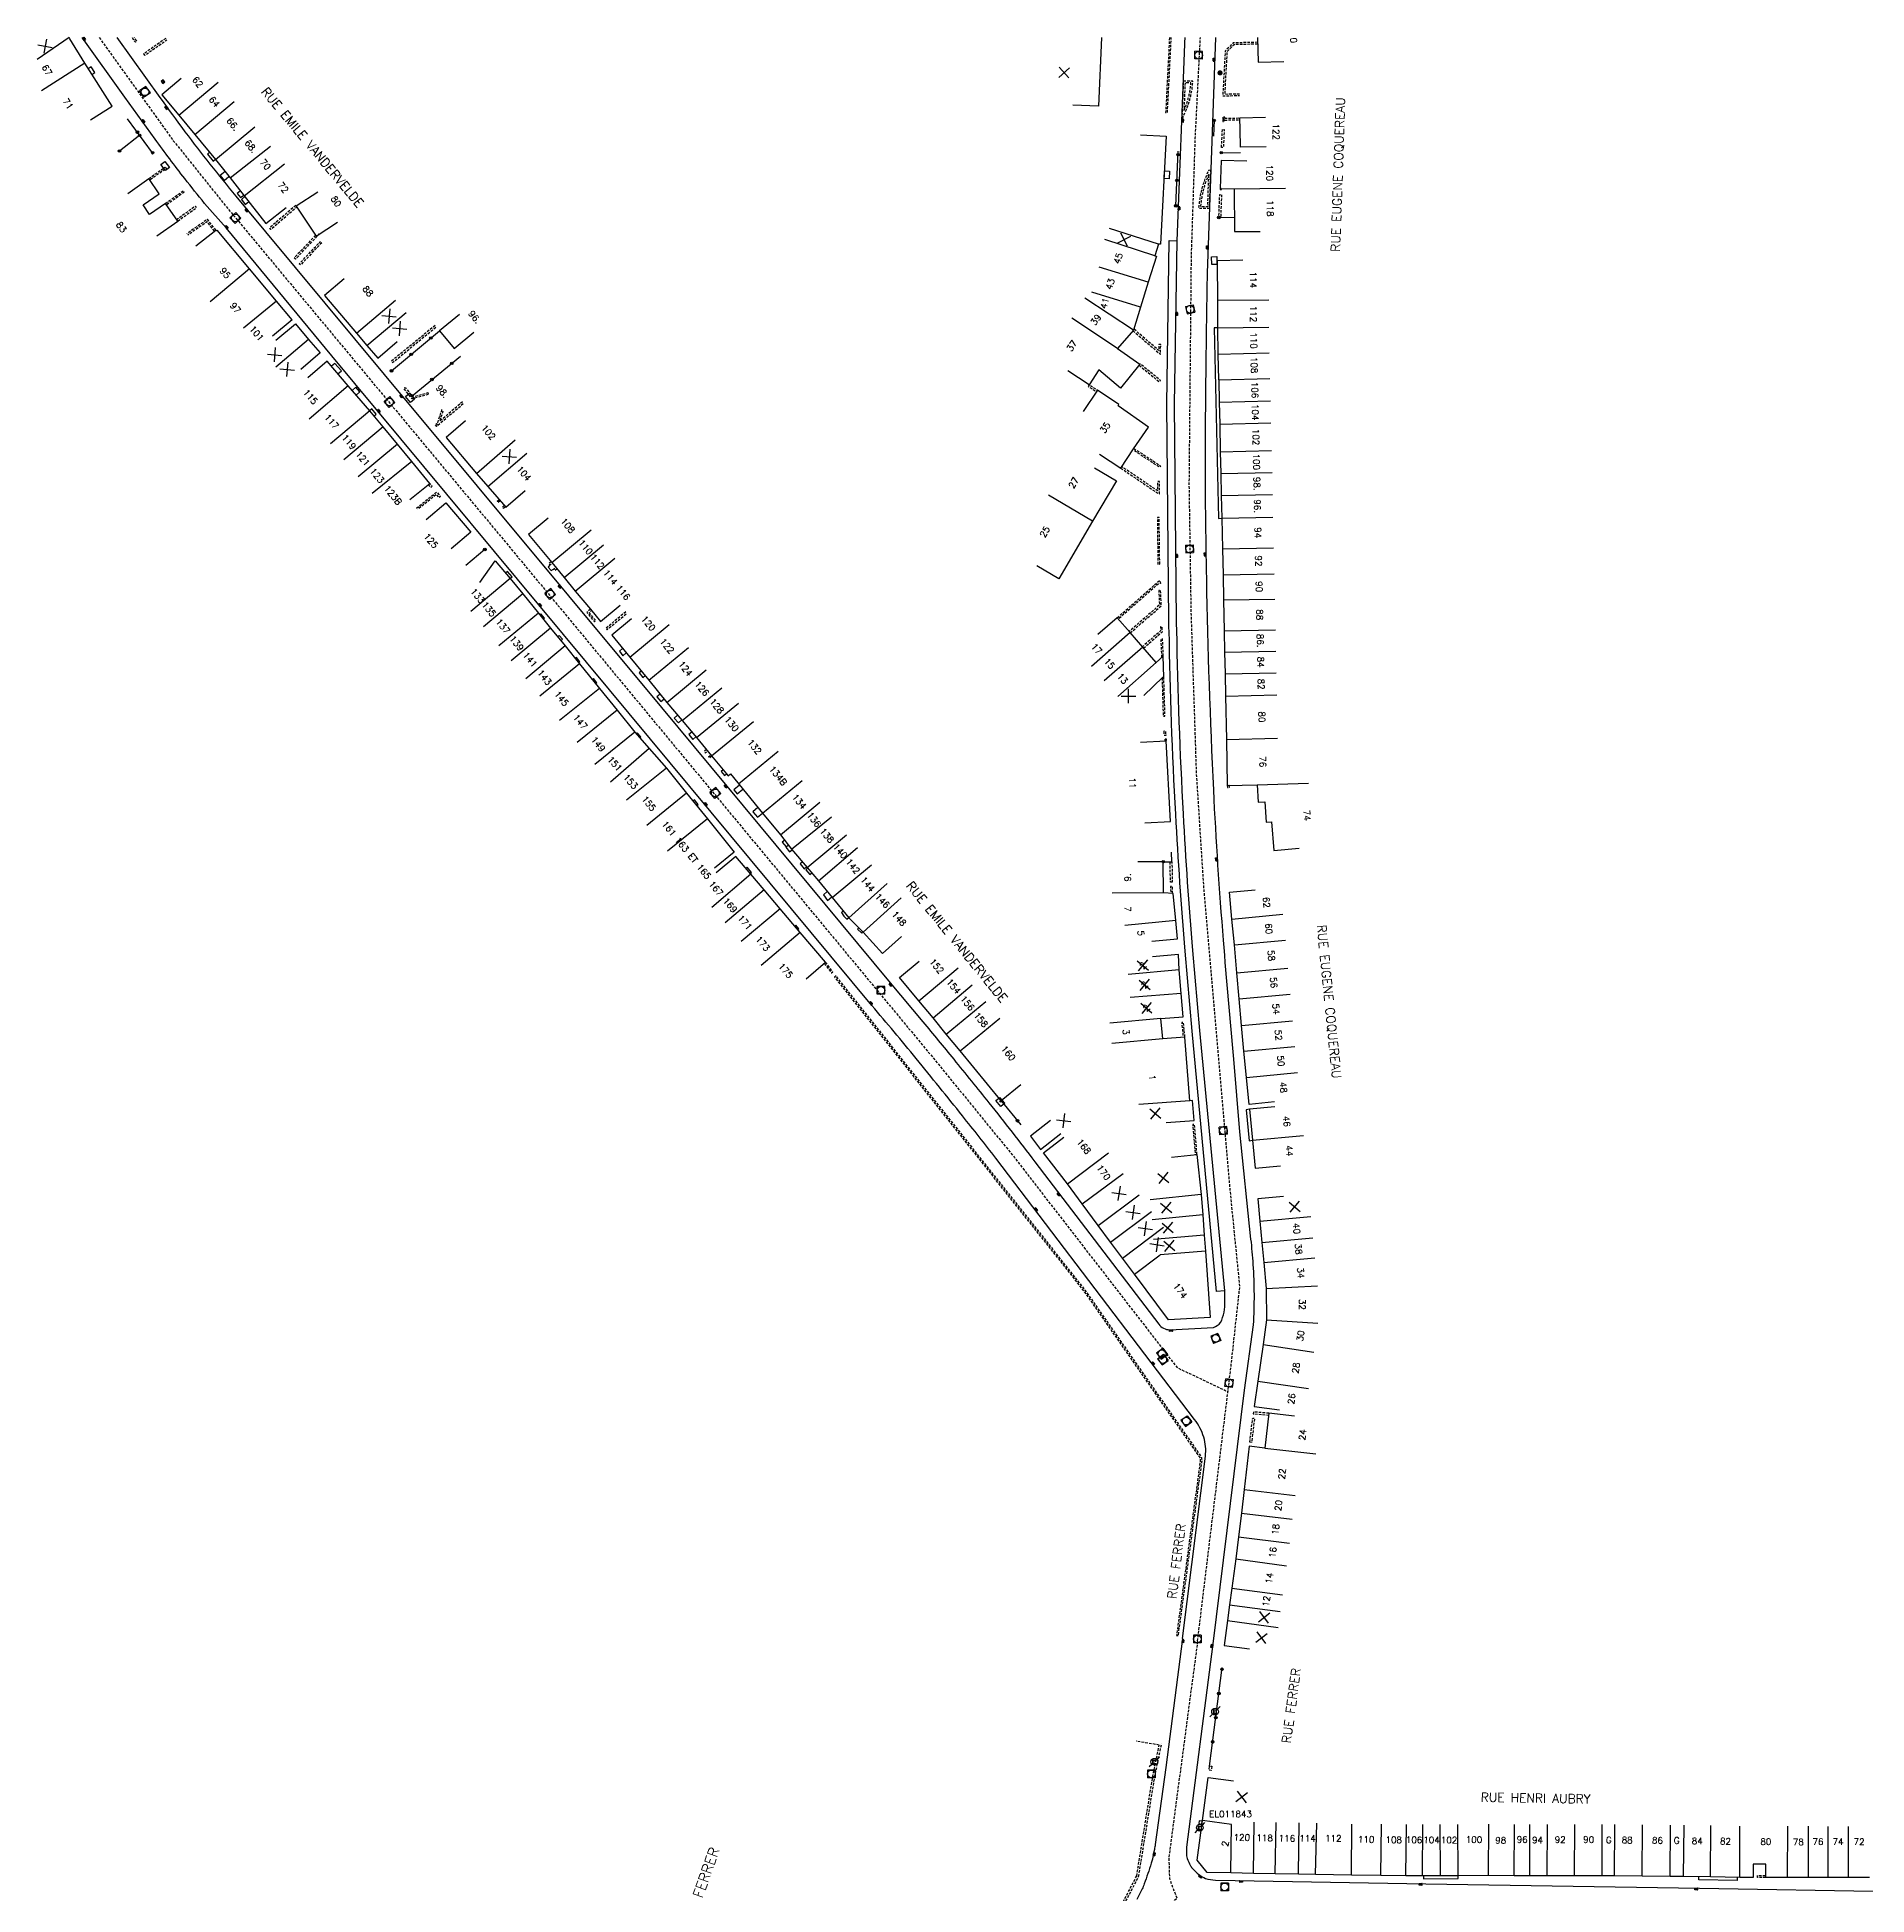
# Model space of a CAD drawing. Header units: millimetres. Extents: x 139000 to 140001, y 128999 to 130000.
# Drawn here: x 139000 to 139357.2, y 129637.6 to 130000.1 of the extents above; entities that cross this region are included whole.
import ezdxf
from ezdxf.enums import TextEntityAlignment as Align

# ---------------------------------------------------------------- set-up
doc = ezdxf.new("R2010")
doc.units = ezdxf.units.MM
doc.linetypes.add('DASHED', pattern=[0.75, 0.5, -0.25])
doc.layers.get('0').update_dxf_attribs({"linetype": 'CONTINUOUS'})
for name, color, linetype in [('W0001', 6, 'DASHED'), ('W0008', 7, 'CONTINUOUS'), ('W0100', 7, 'CONTINUOUS'), ('W0112', 1, 'DASHED'), ('W0322', 7, 'CONTINUOUS'), ('W0330', 7, 'CONTINUOUS'), ('W0400', 7, 'CONTINUOUS'), ('W0420', 7, 'CONTINUOUS'), ('W0471', 7, 'CONTINUOUS'), ('W0984', 7, 'CONTINUOUS'), ('W0989', 7, 'CONTINUOUS'), ('W0991', 7, 'CONTINUOUS'), ('W1102', 7, 'CONTINUOUS'), ('W1471', 7, 'CONTINUOUS'), ('W1473', 7, 'CONTINUOUS')]:
    doc.layers.add(name, color=color, linetype=linetype)
doc.styles.get("Standard").update_dxf_attribs({"font": 'romans.shx', "width": 0.85})

# ---------------------------------------------------------------- blocks, each defined once
blk = doc.blocks.new('t991o')
at = {"color": 0, "linetype": 'Continuous'}
for p, q in [((-1, 1), (1, -1)), ((-1, -1), (1, 1))]:
    blk.add_line(p, q, dxfattribs=at)
blk = doc.blocks.new('t322o')
at = {"color": 0, "linetype": 'Continuous'}
for radius in [0.25, 0.15]:
    blk.add_circle((0, 0), radius, dxfattribs=at)
blk = doc.blocks.new('T420')
for p, q in [((0.75, 0.75), (-0.75, 0.75)), ((-0.75, 0.75), (-0.75, -0.75)), ((0.75, 0.75), (0.75, -0.75)), ((0.75, -0.75), (-0.75, -0.75))]:
    blk.add_line(p, q)
blk.add_ellipse((0, 0), major_axis=(-0.53, 0.53), ratio=1, start_param=3.926991, end_param=10.210176)
blk = doc.blocks.new('T400')
for p, q in [((-0.15, 0.3), (0.15, 0.3)), ((-0.15, -0.25), (-0.15, 0.3)), ((-0.15, 0.15), (0.15, 0.15)), ((-0.15, 0), (0.15, 0)), ((0.15, 0.3), (0.15, -0.25)), ((-0.15, -0.15), (0.15, -0.15)), ((-0.15, -0.25), (-0.15, -0.3)), ((-0.15, -0.3), (0.15, -0.3)), ((0.15, -0.3), (0.15, -0.25))]:
    blk.add_line(p, q)
blk = doc.blocks.new('T471')
for p, q in [((-0.333334, 0.333334), (-0.333334, -0.333334)), ((-0.333334, 0.333334), (0.333334, 0.333334)), ((-0.333334, 0), (0, 0)), ((0.500001, 0.500001), (1.000002, 1.000002)), ((-0.500001, -0.500001), (-1.000002, -1.000002)), ((-0.333334, -0.333334), (0.333334, -0.333334))]:
    blk.add_line(p, q)
blk.add_ellipse((0, 0), major_axis=(0.471405, 0.471405), ratio=1, start_param=5.4977871438, end_param=11.780972451)
blk = doc.blocks.new('T1471')
at = {"color": 0, "linetype": 'Continuous', "flags": 128}
blk.add_lwpolyline([(-0.75, -0.5), (-0.75, 0.5), (0.75, 0.5), (0.75, -0.5), (-0.75, -0.5)], dxfattribs=at)
blk = doc.blocks.new('t330o')
at = {"color": 0, "linetype": 'Continuous'}
for p, q in [((0.25, -0.25), (-0.25, 0.25)), ((-0.25, -0.25), (0.25, 0.25)), ((-0.25, 0.25), (-0.25, -0.25)), ((0.25, 0.25), (-0.25, 0.25)), ((0.25, -0.25), (0.25, 0.25)), ((-0.25, -0.25), (0.25, -0.25)), ((-0.25, -0.25), (-0.25, -0.25))]:
    blk.add_line(p, q, dxfattribs=at)
blk = doc.blocks.new('T1473')
at = {"color": 0, "linetype": 'Continuous', "const_width": 0.5, "flags": 128}
blk.add_lwpolyline([(-0.25, 0, 1), (0.25, 0, 1)], format="xyb", close=True, dxfattribs=at)

msp = doc.modelspace()

# ---------------------------------------------------------------- linework, layer by layer
at = {"layer": 'W0001', "flags": 128}
for points in [[(139012.12, 130000), (139026.58, 129979.87), (139036.35, 129967.69), (139090.07, 129903.16), (139160.46, 129818.3), (139175.71, 129799.91), (139190.77, 129781.44), (139222.53, 129740.44), (139232.45, 129735.75)], [(139226.52, 129687.07), (139233.09, 129741.01), (139234.77, 129756.3), (139232.84, 129775.65), (139227.77, 129833.84), (139226.33, 129856.3), (139225.29, 129887.77), (139224.9, 129912.81), (139225.16, 129940.57), (139225.32, 129957.3), (139226.08, 129980.37), (139227.06, 130000)], [(139226.52, 129687.07), (139220.91, 129644.92), (139221.02, 129640.74), (139222.49, 129636.83), (139218.74, 129633.57), (139215.84, 129629.52), (139209.95, 129618.89), (139206.48, 129611.5), (139205.09, 129607.58), (139203.66, 129602.26), (139202.59, 129597.35), (139193.32, 129554.7), (139190.76, 129543.18), (139188.63, 129533.92), (139180.62, 129505.51), (139174.9, 129486.52), (139164.89, 129453.05)]]:
    msp.add_lwpolyline(points, dxfattribs=at)
at = {"layer": 'W0008', "flags": 128}
for points in [[(139223.57, 129687.57), (139228.05, 129723.15, 0.101865), (139227.73, 129726.9, 0.093274), (139225.93, 129730.31), (139225.93, 129730.31), (139187.15, 129781.35, 0.001669), (139180.62, 129789.58, 0.002281), (139171.6, 129800.75, 0.003043), (139162.95, 129811.12), (139111.72, 129872.69), (139057.5, 129937.9), (139036.9, 129962.88), (139032.68, 129967.64, -0.005117), (139028.82, 129972.48, -0.00797), (139023.01, 129980.18), (139017.1, 129988.39), (139008.78, 130000)], [(139015.56, 130000), (139023.98, 129988.31, 0.007029), (139028.85, 129981.62, 0.01358), (139038.79, 129969.08), (139067.77, 129934.24), (139121.86, 129869.26), (139166.49, 129815.56), (139166.49, 129815.56), (139172.9, 129807.91, -0.002086), (139178.91, 129800.61, -0.002413), (139185.8, 129792.1, -0.006404), (139194.73, 129780.63), (139218.93, 129748.92, 0.107309), (139219.88, 129748.14, 0.111215), (139221.11, 129747.83), (139229.63, 129748.29, 0.106949), (139231.01, 129749.23, 0.125587), (139231.83, 129753.38), (139231.81, 129755.41), (139230.24, 129755.31), (139225.46, 129806.08), (139224.08, 129821.7, -0.006959), (139222.25, 129848.44, -0.009306), (139220.97, 129884.26, -0.014043), (139220.88, 129886.09), (139220.51, 129928.46), (139221, 129960.38), (139222.52, 129960.36), (139224.02, 129998.72, 0.000494), (139224.08, 130000)], [(139230.01, 130000), (139228.39, 129954.02, 0.001403), (139228.14, 129937.52, 0.001515), (139227.98, 129919.7, 0.00449), (139228.23, 129894.38, 0.007311), (139229.6, 129853.17, 0.008522), (139231.52, 129823.86, 0.002899), (139233.51, 129800.62), (139234.72, 129786.44), (139236.88, 129765.51, -0.01247), (139237.33, 129760.59, -0.029833), (139237.39, 129748.79), (139235.63, 129736.02), (139229.5, 129686.57)], [(139231.81, 129755.41), (139226.97, 129806.21), (139225.59, 129821.83, -0.006958), (139223.76, 129848.52, -0.009317), (139222.48, 129884.33, -0.01433), (139222.39, 129886.11), (139222.02, 129928.45), (139222.52, 129960.36)], [(139232.44, 129627.56), (139232.41, 129631.24, -0.037441), (139232.44, 129631.6, -0.020205), (139232.56, 129632.26, -0.086864), (139232.76, 129632.74, -0.094471), (139233.09, 129633.09, -0.087827), (139233.63, 129633.35, -0.073346), (139234.35, 129633.44), (139237.66, 129633.38), (139247.22, 129633.25), (139269.14, 129632.88), (139285.15, 129632.56), (139324.73, 129631.94), (139341.21, 129631.65), (139361.92, 129631.32, 0.000011), (139371.32, 129631.14, -0.00827)], [(139223.57, 129687.57), (139220.3, 129662.42), (139218.25, 129647.38, -0.013614), (139218.1, 129646.43, -0.006632), (139217.7, 129644.51, -0.025638), (139217.49, 129643.72, -0.004938), (139216.12, 129639.7, -0.02547), (139215.71, 129638.7), (139214.69, 129636.67)], [(139229.5, 129686.57), (139224.37, 129646.89, 0.027493), (139224.34, 129646.58, 0.009342), (139224.34, 129645.65, 0.07593), (139224.51, 129644.67, 0.047994), (139225.15, 129643.23, 0.061432), (139225.58, 129642.65, 0.026717), (139226.77, 129641.52, 0.093976), (139228.07, 129640.78, 0.071673), (139230, 129640.42), (139233.87, 129640.33), (139271.05, 129639.73), (139324.47, 129638.85), (139362.14, 129638.2, -0.003716)]]:
    msp.add_lwpolyline(points, format="xyb", dxfattribs=at)
for points in [[(139010.68, 129992.82), (139011.25, 129993.17), (139010.54, 129994.27), (139009.98, 129993.92)], [(139033.67, 129977.61), (139033.23, 129977.25), (139034.38, 129975.9), (139034.8, 129976.25)], [(139036.7, 129973.85), (139035.74, 129973.09), (139036.49, 129972.14), (139037.45, 129972.91)], [(139039.67, 129970.1), (139039.04, 129969.6), (139039.72, 129968.78), (139040.33, 129969.26)], [(139040.57, 129968.96), (139039.88, 129968.42), (139040.58, 129967.45), (139041.31, 129968.01)], [(139230.44, 129943.37), (139229.77, 129943.37), (139230.58, 129906.12), (139231.24, 129906.2)], [(139058.71, 129934.4), (139059.38, 129934.97), (139058.11, 129936.42), (139057.46, 129935.87)], [(139062.26, 129930.24), (139062.98, 129930.86), (139062.23, 129931.78), (139061.49, 129931.15)], [(139065.75, 129926.15), (139066.16, 129926.5), (139065.31, 129927.54), (139064.88, 129927.17)], [(139100.09, 129897.08), (139099.73, 129896.65), (139100.33, 129895.98), (139100.82, 129896.23)], [(139092.29, 129894.46), (139092.7, 129894.79), (139091.82, 129895.83), (139091.42, 129895.49)], [(139098.81, 129886.5), (139099.05, 129886.7), (139098.35, 129887.57), (139098.11, 129887.37)], [(139102.24, 129882.32), (139102.54, 129882.57), (139101.93, 129883.32), (139101.63, 129883.06)], [(139105.73, 129877.97), (139105.96, 129878.16), (139105.26, 129879.04), (139105.03, 129878.86)], [(139114.28, 129880.81), (139113.65, 129880.28), (139114.34, 129879.38), (139115.01, 129879.93)], [(139109.05, 129873.87), (139109.28, 129874.05), (139108.62, 129874.9), (139108.38, 129874.7)], [(139117.93, 129876.38), (139117.49, 129876.02), (139118.21, 129875.11), (139118.67, 129875.49)], [(139121.6, 129871.85), (139120.99, 129871.37), (139121.75, 129870.44), (139122.35, 129870.92)], [(139125.02, 129867.78), (139124.33, 129867.18), (139125.18, 129866.28), (139125.83, 129866.84)], [(139117.63, 129863.34), (139117.83, 129863.51), (139117.1, 129864.34), (139116.9, 129864.16)], [(139127.81, 129864.45), (139127.22, 129863.97), (139127.97, 129863.03), (139128.57, 129863.53)], [(139133.9, 129857.11), (139133.51, 129856.78), (139134.15, 129855.98), (139134.55, 129856.32)], [(139137.11, 129854.12), (139136.01, 129853.22), (139136.67, 129852.42), (139137.76, 129853.31)], [(139128.75, 129850.11), (139129.01, 129850.33), (139128.29, 129851.24), (139128.02, 129851.01)], [(139140.69, 129849.74), (139139.69, 129848.93), (139140.59, 129847.86), (139141.57, 129848.67)], [(139145.93, 129843.36), (139145.44, 129842.97), (139146.18, 129842.09), (139146.13, 129842.02), (139146.86, 129841.09), (139147.37, 129841.51)], [(139146.18, 129842.09), (139146.64, 129842.44)], [(139149.37, 129839.13), (139148.93, 129838.76), (139149.71, 129837.8), (139150.16, 129838.18)], [(139139.2, 129836.87), (139139.44, 129837.07), (139138.61, 129838.09), (139138.35, 129837.87)], [(139150.39, 129837.91), (139150.04, 129837.6), (139150.81, 129836.65), (139151.19, 129836.98)], [(139154.24, 129833.36), (139153.48, 129832.73), (139154.31, 129831.63), (139155.12, 129832.29)], [(139157.36, 129829.57), (139156.98, 129829.25), (139157.46, 129828.55), (139158.08, 129827.95), (139158.42, 129828.28)], [(139148.49, 129825.92), (139148.68, 129826.07), (139148.13, 129826.77), (139147.92, 129826.59)], [(139160.41, 129826.25), (139160.16, 129826.01), (139160.96, 129825.25), (139161.18, 129825.47)], [(139236.64, 129790.85), (139236, 129790.75), (139236.59, 129784.71), (139237.21, 129784.83)], [(139270.65, 129641.27), (139270.65, 129640.69), (139277.4, 129640.73), (139277.39, 129641.29)], [(139331.86, 129640.98), (139331.85, 129640.33), (139324.37, 129640.48), (139324.38, 129641.09)]]:
    msp.add_lwpolyline(points, dxfattribs=at)
at = {"layer": 'W0100', "flags": 128}
for points in [[(139010.41, 129983.94), (139014.62, 129986.62), (139009.3, 129994.99), (139006.4, 129999.78), (139006.25, 130000)], [(139207.77, 130000), (139207.16, 129986.6), (139202.16, 129986.83)], [(139238.23, 130000), (139238.35, 129995.21), (139243.35, 129995.34)], [(139028.14, 129992.03), (139024.31, 129988.81), (139027.67, 129984.83), (139030.76, 129981.11), (139034.83, 129976.21), (139037.68, 129972.62), (139040.42, 129969.14), (139044.65, 129963.73), (139048.59, 129966.81)], [(139239.88, 129978.67), (139234.89, 129978.62), (139234.85, 129982.09), (139234.8, 129984.35), (139239.79, 129984.48)], [(139215.41, 129980.99), (139220.41, 129980.73), (139219.31, 129959.67), (139218.88, 129959.7), (139218.88, 129959.7), (139218.2, 129957.43), (139218.52, 129957.33), (139216.9, 129952.26), (139215.41, 129947.38), (139214, 129942.89), (139210.92, 129939.34), (139215.27, 129936.24), (139211.48, 129931.59), (139207.27, 129935.16), (139205.34, 129932.23), (139201.17, 129934.99)], [(139236.13, 129975.87), (139231.13, 129976.03), (139230.95, 129970.58), (139233.68, 129970.51), (139233.74, 129962.14), (139238.74, 129962.18)], [(139017.71, 129969.56), (139021.77, 129972.48)], [(139023.35, 129961.33), (139027.45, 129964.2), (139025.04, 129967.63), (139021.93, 129965.45), (139020.71, 129967.35), (139023.83, 129969.53), (139021.77, 129972.48)], [(139054.76, 129969.86), (139050.58, 129967.12), (139054.44, 129961.26), (139058.61, 129964.01)], [(139030.96, 129959.33), (139034.9, 129962.41)], [(139049.75, 129944.94), (139046.71, 129948.59), (139041.44, 129954.87), (139035.12, 129962.39), (139035.01, 129962.3), (139034.9, 129962.41)], [(139235.35, 129956.57), (139230.35, 129956.4), (139230.36, 129956.08), (139230.41, 129948.77), (139230.44, 129943.28), (139230.49, 129938.25), (139230.58, 129933.23), (139230.64, 129933.23), (139230.75, 129928.87), (139230.85, 129924.59), (139230.96, 129919.18), (139231.06, 129914.94), (139231.15, 129910.62), (139231.24, 129906.2), (139231.24, 129906.2), (139231.36, 129900.24), (139231.5, 129895.17), (139231.58, 129890.25), (139231.71, 129884.21), (139231.79, 129880.09), (139231.89, 129875.84), (139231.98, 129871.51), (139232.15, 129863.05), (139232.32, 129854.06), (139238.18, 129854.17), (139238.36, 129850.78), (139239.63, 129850.85), (139239.93, 129846.89), (139239.93, 129846.89), (139240.93, 129846.97), (139241.4, 129841.39), (139246.38, 129841.81)], [(139059.92, 129952.9), (139056.11, 129949.67), (139062.34, 129942.31), (139064.38, 129939.9), (139066.49, 129937.44), (139070.29, 129940.7)], [(139049.75, 129944.94), (139045.91, 129941.75)], [(139046.61, 129940.93), (139050.43, 129944.16), (139053, 129941.11), (139055.26, 129938.47), (139051.46, 129935.22)], [(139082.44, 129945.94), (139078.56, 129942.78), (139081.38, 129939.32), (139085.26, 129942.48)], [(139072.74, 129909.84), (139076.64, 129912.98), (139073.17, 129917.28), (139070.35, 129920.68), (139067.52, 129924.06), (139064.91, 129927.14), (139060.73, 129932.04), (139056.61, 129936.86), (139052.81, 129933.61)], [(139207.36, 129918.71), (139211.54, 129915.97), (139214.02, 129919.75), (139216.92, 129923.99), (139211, 129928.14), (139211.17, 129928.41), (139206.97, 129931.19), (139204.21, 129927.02)], [(139083.62, 129925.18), (139079.81, 129921.93), (139085.78, 129914.92), (139087.98, 129912.4), (139091.49, 129908.33), (139095.28, 129911.59)], [(139206.38, 129916.03), (139210.68, 129913.48), (139210.68, 129913.48), (139206.02, 129905.62), (139199.43, 129894.39), (139195.11, 129896.92)], [(139075.95, 129905.98), (139079.76, 129909.22), (139084.64, 129903.48), (139080.83, 129900.24)], [(139099.77, 129906.24), (139095.92, 129903.05), (139100.46, 129897.56), (139102.85, 129894.65), (139105.05, 129891.99), (139108, 129888.44), (139109.99, 129886.03), (139113.84, 129889.23)], [(139086.4, 129893.69), (139089.38, 129897.92), (139092.33, 129894.41), (139094.81, 129891.43), (139097.89, 129887.65), (139100.2, 129884.77), (139103.1, 129881.29), (139105.89, 129877.78), (139109.76, 129872.99), (139113.2, 129868.72), (139116.66, 129864.43), (139119.45, 129861.29), (139122.85, 129857.43), (139126.77, 129852.55), (139130.84, 129847.54), (139136.09, 129841.04), (139132.2, 129837.89)], [(139116.02, 129886.55), (139112.17, 129883.36), (139115.7, 129879.09), (139119.4, 129874.6), (139122.9, 129870.23), (139125.93, 129866.73), (139128.7, 129863.38), (139131.65, 129859.83), (139134.87, 129855.94), (139135.32, 129856.31), (139141.59, 129848.63), (139145.12, 129844.39), (139147.28, 129841.62), (139150.3, 129838.02), (139152.54, 129835.42), (139155.19, 129832.21), (139158.46, 129828.24), (139161.23, 129825.41), (139164.99, 129821.24), (139168.7, 129824.59)], [(139216.05, 129871.62), (139219.75, 129875.2), (139219.92, 129875.21), (139219.83, 129879.3), (139218.44, 129878.06), (139215.83, 129881.02), (139213.34, 129883.87), (139210.82, 129886.77), (139207.05, 129883.48)], [(139215.4, 129862.51), (139220.39, 129862.77)], [(139221.22, 129847.01), (139220.39, 129862.77)], [(139216.22, 129846.74), (139221.22, 129847.01)], [(139150.12, 129816.3), (139153.92, 129819.55), (139148.94, 129825.38), (139145.06, 129830), (139141.9, 129833.7), (139139.32, 129836.73), (139136.36, 129840.22), (139132.55, 129836.98)], [(139217.62, 129823.64), (139222.6, 129824.13), (139222.25, 129827.69), (139221.75, 129832.99), (139219.87, 129833.09), (139219.83, 129839.17), (139214.83, 129839.17)], [(139241.55, 129792.3), (139236.57, 129791.82), (139236.06, 129797.08), (139235.57, 129802.18), (139235.11, 129807.18), (139234.64, 129812.42), (139234.18, 129817.48), (139233.7, 129822.96), (139233.23, 129827.98), (139232.77, 129833.24), (139232.77, 129833.24), (139237.75, 129833.67)], [(139220.37, 129788.25), (139225.84, 129788.68), (139225.5, 129792.55), (139225.04, 129792.51), (139224.05, 129804.96), (139224.05, 129804.96), (139219.71, 129804.61), (139219.35, 129808.59), (139223.69, 129808.93), (139223.34, 129813.44), (139222.94, 129818.05), (139222.82, 129821.07), (139222.82, 129821.07), (139217.69, 129820.61)], [(139192.05, 129795.66), (139188.19, 129792.49), (139180.17, 129802.26), (139177.47, 129805.54), (139174.9, 129808.72), (139172.11, 129812.04), (139168.33, 129816.59), (139172.18, 129819.78)], [(139241.62, 129791.32), (139236.64, 129790.85), (139237.21, 129784.83), (139237.73, 129779.38), (139242.71, 129779.85)], [(139197.82, 129788.69), (139193.88, 129785.62), (139195.89, 129783.04), (139195.89, 129783.04), (139199.83, 129786.11)], [(139221.43, 129781.54), (139226.4, 129782.04), (139227.19, 129774.23), (139227.53, 129770.26), (139227.83, 129766.31), (139228.09, 129763.18), (139228.98, 129750.25), (139220.85, 129749.8), (139214.18, 129758.67), (139211.85, 129761.83), (139209.53, 129764.94), (139207.11, 129768.16), (139203.97, 129772.39), (139201.12, 129776.34), (139196.44, 129782.36), (139200.38, 129785.43)], [(139243.26, 129773.84), (139238.28, 129773.37), (139238.69, 129769.01), (139239.06, 129764.87), (139239.45, 129760.95), (139239.93, 129755.88), (139239.97, 129749.76), (139239.3, 129744.93), (139238.26, 129737.8), (139237.57, 129732.89), (139242.53, 129732.2)], [(139245.41, 129730.97), (139240.45, 129731.54), (139239.66, 129724.74), (139236.59, 129725.09), (139235.62, 129716.69), (139235.07, 129712.01), (139234.53, 129707.42), (139233.99, 129703.12), (139233.2, 129697.42), (139232.76, 129694.16), (139232.37, 129691.07), (139231.72, 129686.22), (139236.68, 129685.56)], [(139357.68, 129640.93), (139353.58, 129640.92), (139349.63, 129640.92), (139345.76, 129640.93), (139341.7, 129640.93), (139337.45, 129640.94), (139337.45, 129643.56), (139334.97, 129643.56), (139334.96, 129640.96), (139332.34, 129640.97), (139326.62, 129641.06), (139321.39, 129641.13), (139318.77, 129641.16), (139313.31, 129641.21), (139307.9, 129641.26), (139305.48, 129641.27), (139300.11, 129641.29), (139294.78, 129641.29), (139291.39, 129641.3), (139288.33, 129641.3), (139283.34, 129641.32), (139277.39, 129641.29), (139273.91, 129641.27), (139270.44, 129641.27), (139267.17, 129641.28), (139262.28, 129641.33), (139256.54, 129641.38), (139249.54, 129641.55), (139246.22, 129641.59), (139241.66, 129641.68), (139237.42, 129641.75), (139233, 129641.83), (139228.4, 129641.93), (139226.45, 129644.33), (139227.46, 129652.06), (139228.58, 129660.46), (139233.54, 129659.8)]]:
    msp.add_lwpolyline(points, dxfattribs=at)
msp.add_lwpolyline([(139226.81, 129652.02), (139226.75, 129651.45), (139227.33, 129651.38), (139227.39, 129651.96)], close=True, dxfattribs=at)
at = {"layer": 'W0112', "flags": 128}
for points in [[(139018.53, 130000), (139019.17, 129999.09), (139019.45, 129999.3), (139018.96, 130000)], [(139025.09, 129999.83), (139020.79, 129996.81), (139020.99, 129996.53), (139025.29, 129999.54)], [(139221.03, 130000), (139220.29, 129985.38), (139220.64, 129985.36), (139221.38, 130000)], [(139238.25, 129999.08), (139233.47, 129998.96), (139231.9, 129997.38), (139231.44, 129988.62), (139234.69, 129988.7)], [(139238.26, 129998.73), (139233.62, 129998.61), (139232.25, 129997.23), (139231.81, 129988.98), (139234.68, 129989.05)], [(139231.52, 129984.16), (139231.52, 129983.99)], [(139231.79, 129983.9), (139234.8, 129983.97)], [(139231.81, 129984.25), (139234.8, 129984.32)], [(139021.77, 129972.48), (139021.77, 129972.48), (139024.96, 129974.71), (139025.16, 129974.42), (139021.97, 129972.19)], [(139025.04, 129967.63), (139028.48, 129970.09), (139028.69, 129969.81), (139025.25, 129967.34)], [(139027.45, 129964.2), (139031.13, 129966.83), (139030.93, 129967.11), (139027.25, 129964.48)], [(139050.47, 129967.25), (139045.35, 129962.83), (139045.58, 129962.57), (139050.7, 129966.98)], [(139034.9, 129962.41), (139033.24, 129964.54), (139029.19, 129961.7)], [(139034.63, 129962.19), (139033.17, 129964.06), (139029.39, 129961.42)], [(139054.34, 129961.41), (139050.2, 129957.02), (139050.46, 129956.78), (139055.07, 129961.67)], [(139055.54, 129959.97), (139051.43, 129955.62), (139051.18, 129955.86), (139055.28, 129960.21)], [(139077.71, 129943.83), (139069.17, 129936.86), (139069.39, 129936.59), (139077.93, 129943.56)], [(139213.92, 129942.8), (139219.28, 129938.16), (139219.33, 129940.12), (139218.98, 129940.13), (139218.95, 129938.91), (139214.08, 129943.13)], [(139215.11, 129936.04), (139219.07, 129932.81), (139219.29, 129933.08), (139215.33, 129936.31), (139215.27, 129936.24)], [(139083.05, 129928.93), (139078.6, 129925.14), (139079.28, 129927.22), (139078.95, 129927.33), (139078.04, 129924.57)], [(139205.34, 129932.23), (139205.15, 129931.94), (139206.78, 129930.9), (139206.97, 129931.19), (139205.34, 129932.23)], [(139078.23, 129924.37), (139083.27, 129928.66)], [(139214.08, 129919.84), (139219.31, 129916.42), (139219.11, 129916.13), (139213.89, 129919.55)], [(139211.54, 129915.97), (139218.94, 129910.96), (139219.06, 129910.97), (139219.07, 129913.34), (139218.72, 129913.34), (139218.71, 129911.54), (139211.74, 129916.27)], [(139074.08, 129908.18), (139077.98, 129911.32), (139078.74, 129910.42), (139078.47, 129910.2), (139077.93, 129910.83), (139074.3, 129907.91)], [(139076.36, 129912.76), (139076.83, 129912.21), (139077.1, 129912.44), (139076.64, 129912.98)], [(139090.39, 129909.6), (139090.02, 129909.28), (139089.79, 129909.54), (139090.16, 129909.87)], [(139091.4, 129908.42), (139091.05, 129908.12), (139090.82, 129908.38), (139091.17, 129908.69)], [(139100.32, 129897.72), (139099.87, 129897.35), (139100.09, 129897.08), (139100.55, 129897.45)], [(139101.48, 129896.32), (139101.04, 129895.96), (139100.82, 129896.23), (139101.26, 129896.59)], [(139210.82, 129886.77), (139219.07, 129894.03), (139219.22, 129893.87), (139219.25, 129893.44), (139218.9, 129893.42), (139211.05, 129886.5)], [(139213.38, 129883.82), (139219.42, 129889.1), (139219.31, 129892.09), (139218.96, 129892.08), (139219.07, 129889.25), (139213.15, 129884.08)], [(139108, 129888.44), (139107.27, 129887.84), (139108.78, 129886), (139109.05, 129886.22), (139107.77, 129887.79), (139108.22, 129888.17)], [(139114.91, 129887.94), (139111.01, 129884.71), (139111.24, 129884.44), (139115.13, 129887.67)], [(139215.97, 129880.86), (139219.64, 129884.07), (139219.6, 129885.02), (139219.25, 129885), (139219.28, 129884.22), (139215.74, 129881.13)], [(139219.83, 129879.3), (139219.69, 129882.64), (139219.34, 129882.62), (139219.49, 129879)], [(139219.58, 129875.03), (139219.81, 129867.57), (139220.16, 129867.58), (139219.92, 129875.21), (139219.92, 129875.21)], [(139130.64, 129861.05), (139130.21, 129860.69), (139130.43, 129860.42), (139130.86, 129860.78)], [(139131.72, 129859.75), (139131.3, 129859.4), (139131.08, 129859.67), (139131.5, 129860.02)], [(139221.62, 129832.99), (139221.61, 129834.33), (139221.26, 129834.33), (139221.27, 129833.01)], [(139153.66, 129819.32), (139155.04, 129817.47), (139155.32, 129817.68), (139153.92, 129819.56)], [(139224.05, 129804.96), (139223.77, 129807.82), (139223.42, 129807.78), (139223.7, 129804.93)], [(139226.4, 129782.04), (139225.92, 129787.89), (139225.57, 129787.87), (139226.05, 129782.01)], [(139240.45, 129731.54), (139237.41, 129731.8), (139237.38, 129731.45), (139240.41, 129731.19)], [(139337.45, 129640.94), (139335.85, 129640.93), (139335.85, 129641.33), (139337.44, 129641.34)]]:
    msp.add_lwpolyline(points, dxfattribs=at)
for points in [[(139223.46, 129984.38), (139223.63, 129984.35), (139224.33, 129985.95, 0.047516), (139225.27, 129989.04, 0.036481), (139225.59, 129991.5), (139223.74, 129991.52)], [(139223.86, 129985.74), (139224.01, 129986.09, 0.047457), (139224.93, 129989.11, 0.030987), (139225.21, 129991.16), (139224.07, 129991.17)], [(139229.1, 129974.1), (139228.66, 129974.08), (139227.74, 129971.86, 0.027474), (139227.09, 129969.35, 0.028172), (139226.71, 129966.72), (139228.84, 129966.7)], [(139228.72, 129973.32), (139228.07, 129971.74, 0.02732), (139227.43, 129969.28, 0.02411), (139227.1, 129967.06), (139228.5, 129967.05)], [(139155.95, 129816.87), (139155.67, 129816.66), (139204.33, 129755.37), (139226.87, 129723.01, -0.078494), (139227.02, 129722.61, -0.083442), (139227.03, 129722.17), (139222.42, 129688.18), (139222.76, 129688.14), (139227.38, 129722.12, 0.083255), (139227.36, 129722.68, 0.081346), (139227.17, 129723.2), (139204.6, 129755.59)]]:
    msp.add_lwpolyline(points, format="xyb", close=True, dxfattribs=at)
for points in [[(139231.45, 129983.99), (139231.43, 129983.65), (139231.77, 129983.62), (139231.8, 129983.97)], [(139231.47, 129984.5), (139231.47, 129984.16), (139231.8, 129984.15), (139231.81, 129984.49)], [(139231.19, 129978.56), (139231.37, 129982.1), (139231.72, 129982.08), (139231.54, 129978.54)], [(139231.02, 129964.89), (139230.67, 129964.9), (139230.85, 129969.4), (139231.2, 129969.38)], [(139230.95, 129970.58), (139230.94, 129970.36), (139231.17, 129970.35), (139231.17, 129970.58)], [(139076.34, 129930.37), (139073.22, 129929.51), (139071.58, 129931.51), (139071.85, 129931.73), (139073.35, 129929.91), (139076.24, 129930.71)], [(139077.68, 129924.4), (139077.94, 129924.11), (139078.23, 129924.37), (139077.97, 129924.66)], [(139219.13, 129897.27), (139219.02, 129906.32), (139218.67, 129906.32), (139218.78, 129897.27)], [(139219.94, 129864.63), (139219.97, 129863.85), (139219.97, 129863.85), (139220.38, 129863.86), (139220.38, 129864.16), (139220.31, 129864.16), (139220.29, 129864.65)], [(139220.1, 129863.09), (139220.11, 129862.76), (139220.46, 129862.78), (139220.45, 129863.1)], [(139232.32, 129854.06), (139232.35, 129853.67), (139232.74, 129853.7), (139232.71, 129854.07)], [(139221.58, 129835.21), (139221.23, 129835.2), (139221.16, 129839.14), (139221.51, 129839.15)], [(139236.72, 129725.89), (139237.28, 129730.6), (139237.63, 129730.56), (139237.07, 129725.84)], [(139229.27, 129662.66), (139229.17, 129661.82), (139228.77, 129661.86), (139228.87, 129662.7)]]:
    msp.add_lwpolyline(points, close=True, dxfattribs=at)
at = {"layer": 'W0112'}
for points in [[(139214.64, 129641.26), (139217.75, 129660.55), (139219.03, 129666.79), (139214.56, 129667.55)], [(139215.02, 129641.13), (139218.14, 129660.47), (139219.5, 129667.09)], [(139196.76, 129613.16), (139196.95, 129613.7), (139197.89, 129614.55), (139199.05, 129615.36), (139199.88, 129615.47), (139200.67, 129615.3), (139200.82, 129615.73), (139201.26, 129615.57), (139214.64, 129641.26)], [(139197.14, 129613.03), (139197.29, 129613.48), (139198.14, 129614.24), (139199.19, 129614.98), (139199.86, 129615.07), (139200.93, 129614.83), (139201.07, 129615.22), (139201.45, 129615.08), (139215.02, 129641.13)]]:
    msp.add_lwpolyline(points, dxfattribs=at)
at = {"layer": 'W0322', "flags": 128}
for points in [[(139022.55, 129977.53), (139017.63, 129984.15), (139017.63, 129984.15)], [(139229.74, 129983.86), (139229.63, 129980.78)], [(139020.02, 129980.93), (139016.08, 129977.86)], [(139222.27, 129967.17), (139222.74, 129977.82)], [(139231.15, 129977.54), (139234.9, 129977.58)], [(139230.67, 129964.9), (139233.72, 129964.93)], [(139069.17, 129934.98), (139078.56, 129942.78)], [(139073.18, 129930.11), (139082.62, 129937.81)], [(139087.4, 129900.09), (139083.66, 129896.95)], [(139219.83, 129839.17), (139221.51, 129839.15), (139221.42, 129841.04), (139221.42, 129841.04)], [(139188.2, 129792.48), (139192, 129787.85)], [(139228.87, 129662.7), (139231.32, 129681.91)]]:
    msp.add_lwpolyline(points, dxfattribs=at)
at = {"layer": 'W1102', "flags": 128}
for points in [[(139006.25, 130000), (139000, 129995.74)], [(139009.3, 129994.99), (139000.86, 129989.62)], [(139027.67, 129984.83), (139035.32, 129991.27)], [(139030.76, 129981.11), (139038.44, 129987.51)], [(139034.83, 129976.21), (139042.52, 129982.61)], [(139037.68, 129972.62), (139045.52, 129978.83)], [(139040.42, 129969.14), (139048.27, 129975.34)], [(139233.68, 129970.51), (139243.68, 129970.59)], [(139218.88, 129959.7), (139209.35, 129962.72)], [(139218.2, 129957.43), (139208.39, 129960.57)], [(139041.44, 129954.87), (139033.79, 129948.43)], [(139216.9, 129952.26), (139207.33, 129955.18)], [(139046.71, 129948.59), (139040.29, 129943.31)], [(139062.34, 129942.31), (139069.97, 129948.78)], [(139214, 129942.89), (139204.54, 129949.15)], [(139215.41, 129947.38), (139205.85, 129950.3)], [(139230.41, 129948.77), (139240.41, 129948.83)], [(139064.38, 129939.9), (139072.02, 129946.35)], [(139210.92, 129939.34), (139201.97, 129945.26)], [(139230.44, 129943.37), (139240.44, 129943.47)], [(139053, 129941.11), (139046.58, 129935.67)], [(139230.49, 129938.25), (139240.51, 129938.49)], [(139230.64, 129933.23), (139240.64, 129933.47)], [(139060.73, 129932.04), (139053.13, 129925.54)], [(139230.75, 129928.87), (139240.74, 129929.11)], [(139064.91, 129927.14), (139057.27, 129920.69)], [(139067.52, 129924.06), (139059.85, 129917.63)], [(139230.85, 129924.59), (139240.85, 129924.8)], [(139070.35, 129920.68), (139062.69, 129914.25)], [(139085.78, 129914.92), (139093.32, 129921.5)], [(139087.98, 129912.4), (139095.56, 129918.92)], [(139230.96, 129919.18), (139240.96, 129919.41)], [(139073.17, 129917.28), (139065.39, 129911)], [(139231.06, 129914.94), (139241.06, 129915.15)], [(139206.02, 129905.62), (139197.42, 129910.73)], [(139231.15, 129910.62), (139241.15, 129910.82)], [(139100.46, 129897.56), (139108.17, 129903.93)], [(139231.24, 129906.2), (139241.24, 129906.4)], [(139102.85, 129894.65), (139110.56, 129901.01)], [(139231.36, 129900.24), (139241.36, 129900.43)], [(139105.05, 129891.99), (139112.74, 129898.38)], [(139092.33, 129894.41), (139084.66, 129888)], [(139231.5, 129895.17), (139241.49, 129895.34)], [(139094.81, 129891.43), (139087.12, 129885.03)], [(139231.58, 129890.25), (139241.58, 129890.42)], [(139097.89, 129887.65), (139090.14, 129881.33)], [(139115.7, 129879.09), (139123.4, 129885.46)], [(139100.2, 129884.77), (139092.52, 129878.37)], [(139213.34, 129883.87), (139205.8, 129877.3)], [(139231.71, 129884.21), (139241.71, 129884.41)], [(139103.1, 129881.29), (139095.42, 129874.89)], [(139119.4, 129874.6), (139127.12, 129880.96)], [(139215.83, 129881.02), (139208.3, 129874.44)], [(139231.79, 129880.09), (139241.79, 129880.29)], [(139105.89, 129877.78), (139098.11, 129871.49)], [(139122.9, 129870.23), (139130.59, 129876.62)], [(139218.44, 129878.06), (139210.95, 129871.44)], [(139231.89, 129875.84), (139241.89, 129876.05)], [(139109.76, 129872.99), (139101.98, 129866.71)], [(139125.93, 129866.73), (139133.63, 129873.11)], [(139231.98, 129871.51), (139241.98, 129871.71)], [(139113.2, 129868.72), (139105.42, 129862.45)], [(139128.7, 129863.38), (139136.93, 129870.12)], [(139116.66, 129864.43), (139108.87, 129858.16)], [(139131.65, 129859.83), (139139.85, 129866.55)], [(139119.45, 129861.29), (139111.94, 129854.69)], [(139136.89, 129854.4), (139144.62, 129860.73)], [(139232.15, 129863.05), (139242.15, 129863.25)], [(139122.85, 129857.43), (139115.06, 129851.16)], [(139141.59, 129848.63), (139149.31, 129855)], [(139238.18, 129854.17), (139248.17, 129854.49)], [(139126.77, 129852.55), (139119, 129846.25)], [(139145.12, 129844.39), (139152.81, 129850.78)], [(139130.84, 129847.54), (139123.06, 129841.25)], [(139147.28, 129841.62), (139155.05, 129847.91)], [(139150.3, 129838.02), (139157.96, 129844.44)], [(139152.54, 129835.42), (139160.12, 129841.94)], [(139155.19, 129832.21), (139162.9, 129838.57)], [(139139.32, 129836.73), (139131.71, 129830.25)], [(139158.46, 129828.24), (139165.9, 129834.94)], [(139141.9, 129833.7), (139134.29, 129827.22)], [(139161.23, 129825.41), (139168.66, 129832.11)], [(139219.87, 129833.09), (139209.87, 129833.03)], [(139145.06, 129830), (139137.4, 129823.57)], [(139222.25, 129827.69), (139212.29, 129826.75)], [(139233.23, 129827.98), (139243.19, 129828.91)], [(139148.94, 129825.38), (139141.34, 129818.89)], [(139233.7, 129822.96), (139243.66, 129823.85)], [(139172.11, 129812.04), (139179.76, 129818.47)], [(139222.94, 129818.05), (139212.98, 129817.17)], [(139234.18, 129817.48), (139244.15, 129818.37)], [(139174.9, 129808.72), (139182.55, 129815.15)], [(139223.34, 129813.44), (139213.37, 129812.68)], [(139234.64, 129812.42), (139244.6, 129813.31)], [(139177.47, 129805.54), (139185.2, 129811.88)], [(139180.15, 129802.26), (139187.89, 129808.61)], [(139219.35, 129808.59), (139209.4, 129807.69)], [(139235.11, 129807.18), (139245.07, 129808.09)], [(139219.71, 129804.61), (139209.75, 129803.71)], [(139235.57, 129802.18), (139245.52, 129803.09)], [(139236.06, 129797.08), (139246.02, 129798.05)], [(139225.04, 129792.51), (139215.07, 129791.77)], [(139237.21, 129784.83), (139247.17, 129785.77)], [(139201.11, 129776.32), (139209.12, 129782.34)], [(139203.97, 129772.39), (139212, 129778.35)], [(139207.11, 129768.16), (139215.12, 129774.15)], [(139227.19, 129774.23), (139217.24, 129773.22)], [(139209.53, 129764.94), (139217.53, 129770.93)], [(139227.53, 129770.26), (139217.64, 129769.26)], [(139238.69, 129769.01), (139248.65, 129769.92)], [(139211.85, 129761.83), (139219.85, 129767.83)], [(139227.83, 129766.31), (139217.9, 129765.46)], [(139239.06, 129764.87), (139249.02, 129765.76)], [(139214.18, 129758.67), (139219.2, 129762.43)], [(139228.09, 129763.18), (139219.2, 129762.43)], [(139239.45, 129760.95), (139249.41, 129761.88)], [(139239.93, 129755.88), (139249.93, 129756.38)], [(139239.97, 129749.76), (139249.97, 129749.11)], [(139239.3, 129744.93), (139249.2, 129743.48)], [(139238.26, 129737.8), (139248.16, 129736.36)], [(139239.66, 129724.74), (139249.6, 129723.6)], [(139235.62, 129716.69), (139245.55, 129715.52)], [(139235.07, 129712.01), (139245, 129710.84)], [(139234.53, 129707.42), (139244.45, 129706.16)], [(139233.99, 129703.12), (139243.89, 129701.75)], [(139233.2, 129697.42), (139243.11, 129696.08)], [(139232.76, 129694.16), (139242.67, 129692.83)], [(139232.37, 129691.07), (139242.28, 129689.74)], [(139233, 129641.83), (139233.16, 129651.3), (139227.46, 129652.06)], [(139237.42, 129641.75), (139237.59, 129651.75)], [(139241.66, 129641.68), (139241.83, 129651.67)], [(139246.22, 129641.59), (139246.32, 129651.59)], [(139249.54, 129641.55), (139249.78, 129651.55)], [(139256.54, 129641.38), (139256.62, 129651.38)], [(139262.28, 129641.33), (139262.4, 129651.33)], [(139267.17, 129641.28), (139267.29, 129651.28)], [(139270.44, 129641.27), (139270.47, 129651.27)], [(139273.91, 129641.27), (139273.9, 129651.27)], [(139277.39, 129641.29), (139277.34, 129651.29)], [(139283.34, 129641.32), (139283.39, 129651.32)], [(139288.33, 129641.3), (139288.38, 129651.3)], [(139291.39, 129641.3), (139291.4, 129651.3)], [(139294.78, 129641.29), (139294.81, 129651.29)], [(139300.11, 129641.29), (139300.14, 129651.29)], [(139305.48, 129641.27), (139305.51, 129651.27)], [(139307.9, 129641.26), (139307.99, 129651.26)], [(139313.31, 129641.21), (139313.39, 129651.21)], [(139318.77, 129641.16), (139318.86, 129651.16)], [(139321.39, 129641.13), (139321.52, 129651.13)], [(139326.62, 129641.06), (139326.74, 129651.06)], [(139332.34, 129640.97), (139332.37, 129650.97)], [(139341.7, 129640.93), (139341.71, 129650.93)], [(139345.76, 129640.93), (139345.76, 129650.93)], [(139349.63, 129640.92), (139349.64, 129650.92)], [(139353.58, 129640.92), (139353.56, 129650.92)]]:
    msp.add_lwpolyline(points, dxfattribs=at)

# ---------------------------------------------------------------- block references
at = {"layer": 'W0322'}
for p, rotation in [((139229.74, 129983.86), 267.7766032615745), ((139019.57, 129981.55), 126.6471598695871), ((139020.02, 129980.93), 217.9205228333989), ((139016.08, 129977.86), 217.9205228333989), ((139022.55, 129977.53), 126.6471598695871), ((139222.71, 129977.16), 87.47326605233468), ((139231.15, 129977.54), 0.5432428832777967), ((139222.49, 129972.16), 87.47326605233468), ((139222.27, 129967.17), 87.47326605233468), ((139230.67, 129964.9), 0.4358369490135932), ((139076.86, 129941.37), 39.68336661313636), ((139073.02, 129938.18), 39.68336661313636), ((139080.93, 129936.43), 39.19908062103581), ((139069.17, 129934.98), 39.68336661313636), ((139077.06, 129933.27), 39.19908062103581), ((139073.18, 129930.11), 39.19908062103581), ((139087.4, 129900.09), 220.0631246795386), ((139219.83, 129839.17), 359.3852661533512), ((139188.2, 129792.48), 309.3932601433505), ((139191.37, 129788.62), 309.3932601433505), ((139231.28, 129681.55), 82.71569047872116), ((139230.68, 129676.84), 82.71569047872116), ((139230.07, 129672.13), 82.71569047872116), ((139229.47, 129667.41), 82.71569047872116)]:
    msp.add_blockref('t322o', p, dxfattribs=dict(at, rotation=rotation))
at = {"layer": 'W0330', "rotation": 220.4613780853333}
msp.add_blockref('t330o', (139024.57, 129991.38), dxfattribs=at)
at = {"layer": 'W0400'}
for p, rotation in [((139009.14, 129999.75), 35.6437574875921), ((139229.71, 129995.69), 357.9292375167551), ((139020.71, 129983.64), 215.7106048135263), ((139025.22, 129986.31), 35.70376433948355), ((139223.58, 129983.76), 177.8447321217402), ((139040.9, 129966.31), 39.7748405685043), ((139222.92, 129966.67), 177.8447321217402), ((139036.99, 129963.01), 41.56287310861526), ((139228.42, 129959.04), 357.9292375167551), ((139222.45, 129946.06), 179.1073763253156), ((139071.09, 129930.02), 39.77943404129132), ((139066.67, 129927.1), 219.7325674419259), ((139222.43, 129898.83), 180.9896939311997), ((139227.99, 129899.13), 0.8821260111532947), ((139102.02, 129892.86), 39.77943404129132), ((139098.15, 129889.24), 219.7325674419259), ((139134.42, 129853.92), 39.78660196353771), ((139130.49, 129850.37), 219.7706299536428), ((139230.21, 129839.64), 4.148342197336223), ((139166.6, 129815.19), 39.95765975332786), ((139162.77, 129811.57), 39.76487174843391), ((139199.39, 129774.28), 37.34350802134447), ((139195, 129771.27), 217.2300902132666), ((139221.36, 129747.69), 93.09451635964002), ((139217.81, 129741.25), 217.2300902132666), ((139223.68, 129687.05), 172.5220224787477), ((139229.31, 129686.08), 172.5975432438475), ((139218.06, 129645.49), 348.4209649181266), ((139227.06, 129641.13), 236.2322511954049), ((139235.01, 129640.16), 269.0793386706011), ((139270.06, 129639.6), 89.07933867063446), ((139323.88, 129638.71), 89.05684745967407)]:
    msp.add_blockref('T400', p, dxfattribs=dict(at, rotation=rotation))
at = {"layer": 'W0420'}
for p, rotation in [((139226.73, 129996.56), 267.9292375167551), ((139021.05, 129989.42), 305.7427456755104), ((139038.7, 129964.79), 131.5628731085939), ((139225.07, 129946.97), 103.0906822693241), ((139068.78, 129928.88), 309.7794340412913), ((139224.95, 129900.22), 93.54926345267151), ((139100.16, 129891.41), 309.7794340412913), ((139132.37, 129852.59), 309.7866019635377), ((139164.73, 129814.06), 268.7860640392634), ((139231.57, 129786.69), 274.8771559483087), ((139219.58, 129743.16), 127.2300902132666), ((139230.07, 129746.14), 22.02457628058497), ((139219.72, 129742.01), 127.2300902132666), ((139232.67, 129737.43), 262.1367805151547), ((139224.32, 129730.02), 126.5769271349619)]:
    msp.add_blockref('T420', p, dxfattribs=dict(at, rotation=rotation))
for p in [(139226.45, 129687.46), (139217.5, 129661.17), (139231.83, 129639.12)]:
    msp.add_blockref('T420', p, dxfattribs=at)
at = {"layer": 'W0471'}
for p in [(139229.94, 129673.3), (139218.08, 129663.52), (139226.96, 129650.66)]:
    msp.add_blockref('T471', p, dxfattribs=at)
at = {"layer": 'W0991'}
for p, rotation in [((139001.54, 129998.33), 304.2878685160649), ((139200.45, 129993.16), 87.39980893567109), ((139212.21, 129960.58), 72.43405583161976), ((139068.7, 129945.64), 310.1517083631043), ((139070.76, 129943.22), 310.656769798861), ((139046.38, 129938.1), 310.4936123024347), ((139048.81, 129935.24), 310.4772946635094), ((139092.18, 129918.24), 311.1039420029619), ((139213.03, 129871.5), 45.09681596742051), ((139215.83, 129818.94), 275.049489486257), ((139216.17, 129815.15), 275.049489486034), ((139216.54, 129810.63), 274.3993609611736), ((139218.27, 129790.04), 274.9205333153467), ((139200.4, 129788.63), 307.9216491503147), ((139219.83, 129777.46), 275.7811283216002), ((139211.17, 129774.43), 306.5947878491809), ((139213.93, 129770.74), 306.8441301073032), ((139220.39, 129771.64), 274.8539411139654), ((139245.46, 129771.84), 275.3281444987962), ((139216.3, 129767.57), 306.8464950344422), ((139218.63, 129764.43), 306.4194672607549), ((139220.7, 129767.73), 274.3930839012275), ((139220.98, 129764.21), 274.6198227330793), ((139239.51, 129691.71), 82.79175364164632), ((139238.99, 129687.73), 82.35881648076706), ((139235.13, 129656.64), 352.4208395342325)]:
    msp.add_blockref('t991o', p, dxfattribs=dict(at, rotation=rotation))
at = {"layer": 'W1471'}
for p, rotation in [((139025, 129974.93), 127.1661785812704), ((139220.51, 129973.2), 87.0180418546699), ((139229.78, 129956.48), 271.9449378879208), ((139072.78, 129929.69), 309.4649922468081), ((139188.01, 129792.29), 309.3932601432503)]:
    msp.add_blockref('T1471', p, dxfattribs=dict(at, rotation=rotation))
at = {"layer": 'W1473', "rotation": 267.1209293318567}
msp.add_blockref('T1473', (139230.9, 129993.11), dxfattribs=at)

# ---------------------------------------------------------------- texts
at = {"layer": 'W0984'}
msp.add_text('EL011843', height=1.25, dxfattribs=at).set_placement((139232.96, 129653.32), align=Align.MIDDLE)
msp.add_text('HOPITAL FERRER', height=2, rotation=70.5781, dxfattribs=at).set_placement((139128.59, 129636.27), align=Align.MIDDLE)
at = {"layer": 'W0989'}
for s, rotation, p in [('RUE EMILE VANDERVELDE', 309.7768, (139053.76, 129978.6)), ('RUE EUGENE COQUEREAU', 88.0916, (139254.01, 129973.27)), ('RUE EMILE VANDERVELDE', 309.1918, (139179.55, 129823.53)), ('RUE EUGENE COQUEREAU', 275.6986, (139252.12, 129811.87)), ('RUE FERRER', 82.9685, (139222.39, 129702.66)), ('RUE FERRER', 82.3731, (139244.8, 129674.47)), ('RUE HENRI AUBRY', 359.0546, (139292.52, 129656.44))]:
    msp.add_text(s, height=1.75, rotation=rotation, dxfattribs=at).set_placement(p, align=Align.MIDDLE)
at = {"layer": 'W0991'}
for s, rotation, p in [('0', 271.2109, (139245.26, 129999.46)), ('67', 301.1945, (139001.93, 129993.65)), ('62', 310.1038, (139031.35, 129991.32)), ('71', 302.4803, (139006.03, 129987.08)), ('64', 309.7972, (139034.59, 129987.46)), ('66.', 309.7343, (139038.2, 129983.11)), ('68.', 308.3841, (139041.72, 129978.79)), ('122', 270.9107, (139241.84, 129981.61)), ('70', 308.2857, (139044.55, 129975.21)), ('120', 270.7162, (139240.6, 129973.6)), ('72', 307.9938, (139048.05, 129970.75)), ('80', 303.3333, (139058.36, 129968.03)), ('118', 270.7162, (139240.69, 129966.67)), ('83', 305.4078, (139016.44, 129963.01)), ('45', 72.2364, (139211.04, 129956.91)), ('95', 309.6263, (139036.7, 129954.04)), ('88', 310.2962, (139064.57, 129950.51)), ('43', 73.0479, (139209.47, 129951.9)), ('114', 270.4566, (139237.38, 129952.73)), ('97', 310.0263, (139038.71, 129947.24)), ('41', 75.6865, (139208.39, 129948.14)), ('112', 270.3368, (139237.42, 129946.07)), ('101', 309.7813, (139042.86, 129942.29)), ('96.', 309.1991, (139085.4, 129945.48)), ('39', 53.5497, (139206.67, 129944.95)), ('37', 56.5337, (139201.98, 129939.85)), ('110', 270.8645, (139237.48, 129940.88)), ('108', 271.3981, (139237.57, 129936.07)), ('106', 271.3981, (139237.69, 129931.22)), ('115', 310.4936, (139053.35, 129929.9)), ('98.', 309.7794, (139079.09, 129930.96)), ('117', 310.4773, (139057.49, 129925.05)), ('104', 271.3724, (139237.79, 129926.89)), ('119', 310.2014, (139060.87, 129921.08)), ('102', 310.4151, (139088.11, 129922.98)), ('35', 55.5101, (139208.48, 129923.87)), ('102', 271.2187, (139237.9, 129922.04)), ('121', 309.9855, (139063.57, 129917.87)), ('100', 271.313, (139238.01, 129917.21)), ('123', 309.6734, (139066.36, 129914.52)), ('104', 310.7213, (139095.03, 129914.94)), ('123B', 308.8889, (139069.47, 129910.72)), ('27', 59.2958, (139202.32, 129913.12)), ('98.', 271.2356, (139238.11, 129912.93)), ('96.', 271.1831, (139238.2, 129908.56)), ('108', 309.6024, (139103.59, 129904.76)), ('25', 59.5989, (139196.69, 129903.56)), ('94', 271.1179, (139238.3, 129903.37)), ('125', 310.3718, (139076.87, 129901.81)), ('110', 309.4019, (139107.06, 129900.55)), ('112', 309.5507, (139109.35, 129897.77)), ('92', 271.5165, (139238.43, 129897.86)), ('114', 309.7243, (139111.91, 129894.68)), ('116', 309.6689, (139114.38, 129891.71)), ('90', 270.9816, (139238.54, 129892.85)), ('133', 310.0631, (139086.01, 129891.04)), ('135', 309.7326, (139088.18, 129888.45)), ('137', 309.2016, (139090.93, 129885.11)), ('120', 309.5989, (139119.33, 129885.68)), ('88', 271.2529, (139238.64, 129887.37)), ('139', 308.811, (139093.62, 129881.79)), ('122', 309.5111, (139122.97, 129881.28)), ('86.', 271.1364, (139238.75, 129882.3)), ('141', 309.7949, (139096.23, 129878.61)), ('124', 308.6548, (139126.56, 129876.86)), ('17', 311.0551, (139206.8, 129880.72)), ('15', 311.1243, (139209.32, 129877.84)), ('84', 271.2904, (139238.84, 129878.12)), ('143', 308.3769, (139099.04, 129875.14)), ('13', 311.4633, (139211.88, 129874.91)), ('82', 271.2505, (139238.93, 129873.83)), ('145', 308.9784, (139102.37, 129871)), ('126', 310.8692, (139129.77, 129872.98)), ('147', 308.8822, (139106.03, 129866.46)), ('128', 309.6356, (139132.68, 129869.55)), ('130', 309.5746, (139135.57, 129866.05)), ('80', 271.1483, (139239.07, 129867.42)), ('149', 308.8478, (139109.53, 129862.12)), ('132', 309.3019, (139140.03, 129861.6)), ('151', 311.6969, (139112.76, 129858.28)), ('134B', 309.3019, (139144.63, 129855.97)), ('76', 271.0888, (139239.24, 129858.69)), ('153', 311.3069, (139115.85, 129854.79)), ('11', 272.9975, (139213.81, 129854.52)), ('155', 308.8015, (139119.41, 129850.54)), ('134', 309.7248, (139148.78, 129850.93)), ('74', 274.729, (139247.86, 129848.22)), ('161', 309.0391, (139123.36, 129845.64)), ('136', 307.9127, (139151.65, 129847.4)), ('138', 309.9827, (139154.18, 129844.29)), ('163 ET 165', 308.9488, (139128.02, 129839.88)), ('140', 310.7243, (139156.76, 129841.24)), ('142', 309.5115, (139159.24, 129838.29)), ('167', 310.3759, (139132.51, 129833.94)), ('144', 309.5432, (139162.13, 129834.79)), ('9.', 89.9953, (139212.87, 129836.11)), ('169', 310.432, (139135.28, 129830.68)), ('146', 314.388, (139165, 129831.57)), ('62', 275.0042, (139239.97, 129831.23)), ('171', 310.432, (139138.15, 129827.32)), ('148', 312.0738, (139168.26, 129828.07)), ('7', 270.3563, (139212.89, 129829.93)), ('173', 310.0453, (139141.66, 129823.17)), ('5', 275.5483, (139215.45, 129825.24)), ('60', 275.3046, (139240.43, 129826.11)), ('58', 275.1012, (139240.91, 129820.85)), ('175', 310.5119, (139146.1, 129817.93)), ('152', 309.6494, (139175.6, 129818.79)), ('2', 44.319, (139215.83, 129818.94)), ('56', 275.096, (139241.38, 129815.58)), ('154', 310.0389, (139178.89, 129814.85)), ('2', 44.319, (139216.17, 129815.15)), ('156', 309.029, (139181.6, 129811.57)), ('158', 309.3685, (139184.24, 129808.33)), ('2', 44.319, (139216.54, 129810.63)), ('54', 275.1552, (139241.84, 129810.43)), ('3', 275.173, (139212.56, 129805.97)), ('52', 275.2206, (139242.31, 129805.33)), ('160', 309.4011, (139189.59, 129801.81)), ('50', 275.5638, (139242.78, 129800.3)), ('1', 274.7489, (139217.68, 129797.05)), ('48', 275.5071, (139243.28, 129795.12)), ('46', 275.4204, (139243.9, 129788.5)), ('168', 307.9005, (139204.34, 129783.6)), ('44', 275.3983, (139244.44, 129782.76)), ('170', 305.8076, (139208.17, 129778.53)), ('40', 275.1365, (139245.84, 129767.59)), ('38', 275.7196, (139246.23, 129763.58)), ('34', 275.3602, (139246.67, 129758.93)), ('174', 306.9549, (139223.14, 129755.45)), ('32', 270.3409, (139246.95, 129752.77)), ('30', 82.2045, (139246.6, 129746.63)), ('28', 81.6684, (139245.71, 129740.38)), ('26', 82.043, (139244.85, 129734.37)), ('24', 83.4541, (139247.01, 129727.34)), ('22', 83.4541, (139243.01, 129719.7)), ('20', 83.2773, (139242.3, 129713.54)), ('18', 83.314, (139241.75, 129708.88)), ('16', 82.7905, (139241.2, 129704.38)), ('14', 82.1259, (139240.53, 129699.34)), ('12', 82.3416, (139239.92, 129694.86)), ('2', 82.4807, (139231.92, 129647.54)), ('120', 359.103, (139235.16, 129648.76)), ('118', 359.103, (139239.61, 129648.67)), ('116', 359.103, (139243.96, 129648.58)), ('114', 359.103, (139247.98, 129648.57)), ('112', 359.103, (139253.02, 129648.59)), ('110', 359.103, (139259.43, 129648.37)), ('108', 359.103, (139264.82, 129648.3)), ('106', 359.0787, (139268.78, 129648.29)), ('104', 359.0787, (139272.19, 129648.27)), ('102', 359.0787, (139275.61, 129648.25)), ('100', 359.0787, (139280.48, 129648.34)), ('98', 359.0787, (139285.69, 129648.19)), ('96', 359.0787, (139289.88, 129648.35)), ('94', 359.0787, (139292.87, 129648.24)), ('92', 359.0787, (139297.31, 129648.33)), ('90', 359.0787, (139302.86, 129648.35)), ('G', 359.0787, (139306.79, 129648.25)), ('88', 359.0787, (139310.38, 129648.23)), ('86', 359.0787, (139316.28, 129648.18)), ('G', 359.0787, (139320.04, 129648.16)), ('84', 359.0787, (139324.06, 129648.07)), ('82', 359.0787, (139329.56, 129648.02)), ('80', 359.9498, (139337.45, 129647.94)), ('78', 359.948, (139343.78, 129647.87)), ('76', 359.948, (139347.62, 129647.94)), ('74', 359.948, (139351.55, 129647.93)), ('72', 359.948, (139355.66, 129647.92))]:
    msp.add_text(s, height=1.25, rotation=rotation, dxfattribs=at).set_placement(p, align=Align.MIDDLE)

doc.saveas('drawing.dxf')
